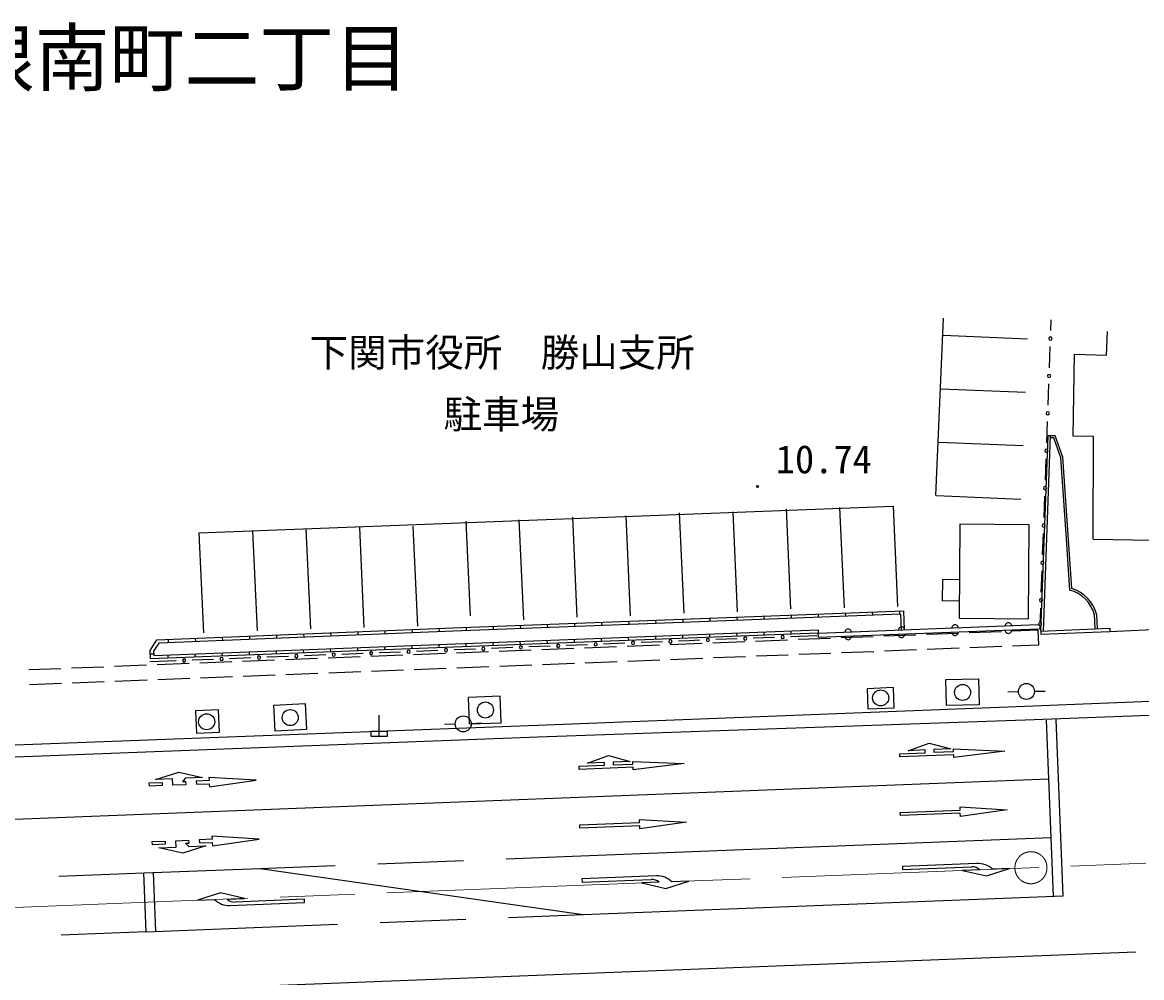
# Model space of a CAD drawing. Units: millimetres at full size, sheet at 1:1000; details may follow other scales. Extents: x 40000 to 680000, y 20000 to 380000.
# Drawn here: x 121108 to 173432, y 275772 to 320460 of the extents above; entities that cross this region are included whole.
import ezdxf
from ezdxf.enums import TextEntityAlignment as Align

# ---------------------------------------------------------------- set-up
doc = ezdxf.new("R2010")
doc.units = ezdxf.units.MM
doc.header["$LTSCALE"] = 1000
doc.linetypes.add('CHAIN', pattern=[18.5, 12, -1.5, 3.5, -1.5])
for name, color, linetype, lineweight in [('M-BGD', 7, 'Continuous', 25), ('M-BMK', 2, 'CHAIN', 13), ('M-STR-STRC', 7, 'Continuous', 25)]:
    doc.layers.add(name, color=color, linetype=linetype, lineweight=lineweight)
doc.styles.add('ＭＳ ゴシック', font='')
doc.styles.get('ＭＳ ゴシック').set_extended_font_data('MS Gothic')

msp = doc.modelspace()

# ---------------------------------------------------------------- linework, layer by layer
at = {"layer": 'M-BGD'}
for p, q in [((163807, 298328), (164164, 306622)), ((169183, 306043), (169200, 306542)), ((164157, 305820), (168100, 305655)), ((171794, 304889), (171830, 305997)), ((169120, 304294), (169156, 305293)), ((170235, 301105), (170295, 304938)), ((170295, 304938), (171794, 304889)), ((169057, 302545), (169093, 303544)), ((164054, 303322), (167997, 303157)), ((168994, 300796), (169030, 301795)), ((168728, 291982), (169056, 301123)), ((168848, 291987), (169176, 301121)), ((169395, 301118), (169056, 301123)), ((169753, 300116), (169395, 301118)), ((171187, 301090), (170235, 301105)), ((171165, 296288), (171187, 301090)), ((163952, 300824), (167894, 300659)), ((168931, 299047), (168967, 300046)), ((170174, 293980), (169753, 300116)), ((163849, 298326), (167791, 298161)), ((168887, 297798), (168904, 298298)), ((129380, 296584), (161822, 297827)), ((159537, 293079), (159327, 297761)), ((162037, 293141), (161826, 297824)), ((168869, 297298), (168887, 297798)), ((147045, 292634), (146834, 297316)), ((149545, 292696), (149334, 297379)), ((152041, 292825), (151831, 297508)), ((154541, 292888), (154330, 297570)), ((157038, 293017), (156827, 297699)), ((134591, 292090), (134380, 296773)), ((137090, 292153), (136880, 296835)), ((139590, 292215), (139379, 296897)), ((141838, 297125), (142037, 292697)), ((144548, 292505), (144338, 297187)), ((164941, 296983), (164904, 292583)), ((168181, 296956), (164941, 296983)), ((168144, 292556), (168181, 296956)), ((129590, 291901), (129380, 296584)), ((132093, 291995), (131882, 296677)), ((168806, 295549), (168842, 296549)), ((170079, 293905), (169915, 296296)), ((171165, 296288), (173949, 296244)), ((168743, 293800), (168779, 294800)), ((164119, 294393), (164111, 293393)), ((164919, 294383), (164119, 294393)), ((164911, 293383), (164111, 293393)), ((168698, 292551), (168716, 293051)), ((141245, 292133), (162301, 292928)), ((162157, 292772), (150719, 292340)), ((151980, 292538), (151985, 292388)), ((153246, 292586), (153252, 292436)), ((154512, 292634), (154518, 292484)), ((155778, 292681), (155784, 292531)), ((157045, 292729), (157050, 292579)), ((158311, 292777), (158316, 292627)), ((159577, 292825), (159583, 292675)), ((160843, 292873), (160849, 292723)), ((162110, 292920), (162115, 292770)), ((162157, 292774), (162188, 292029)), ((162301, 292928), (162338, 292035)), ((164904, 292583), (168144, 292556)), ((168693, 292413), (168698, 292551)), ((171257, 292091), (171228, 292767)), ((171328, 292771), (171357, 292095)), ((127246, 290835), (158311, 292044)), ((127401, 291568), (141245, 292133)), ((141251, 291983), (127485, 291422)), ((138051, 292003), (138057, 291853)), ((139317, 292054), (139324, 291904)), ((140584, 292106), (140590, 291956)), ((150719, 292340), (141251, 291983)), ((141850, 292156), (141855, 292006)), ((143116, 292203), (143122, 292053)), ((144382, 292251), (144388, 292101)), ((145648, 292299), (145654, 292149)), ((146915, 292347), (146920, 292197)), ((148181, 292395), (148187, 292245)), ((149447, 292442), (149453, 292292)), ((150713, 292490), (150719, 292340)), ((157051, 291845), (157045, 291995)), ((158311, 292044), (158317, 291894)), ((168597, 292281), (158314, 291877)), ((168605, 292081), (158322, 291677)), ((165376, 291913), (166875, 291972)), ((167375, 291992), (168595, 292040)), ((168623, 291340), (168595, 292040)), ((168681, 292068), (168686, 292206)), ((168720, 291982), (171940, 292120)), ((168720, 291982), (168726, 291832)), ((168726, 291832), (171947, 291970)), ((171940, 292120), (171947, 291970)), ((171947, 291970), (175780, 292146)), ((127088, 291080), (127401, 291568)), ((158317, 291894), (127100, 290679)), ((127923, 291590), (127929, 291440)), ((129189, 291641), (129195, 291491)), ((130455, 291693), (130461, 291543)), ((131721, 291745), (131727, 291595)), ((132987, 291796), (132993, 291646)), ((134253, 291848), (134259, 291698)), ((135519, 291899), (135525, 291749)), ((136785, 291951), (136791, 291801)), ((143123, 291303), (143117, 291453)), ((144389, 291352), (144383, 291502)), ((145655, 291401), (145649, 291551)), ((146921, 291451), (146916, 291600)), ((148188, 291500), (148182, 291650)), ((149454, 291549), (149448, 291699)), ((151029, 291485), (150030, 291446)), ((150720, 291598), (150714, 291748)), ((152278, 291534), (151778, 291514)), ((151986, 291648), (151980, 291798)), ((152777, 291553), (152278, 291534)), ((153252, 291697), (153247, 291847)), ((153386, 291441), (154884, 291500)), ((154526, 291622), (153527, 291583)), ((154519, 291746), (154513, 291896)), ((155775, 291671), (155275, 291651)), ((155384, 291519), (156883, 291578)), ((156275, 291691), (155775, 291671)), ((155785, 291796), (155779, 291945)), ((158256, 291768), (157024, 291720)), ((157382, 291598), (158881, 291657)), ((158322, 291684), (158317, 291894)), ((159381, 291677), (160880, 291736)), ((161379, 291756), (162878, 291815)), ((163378, 291834), (164877, 291893)), ((127100, 290679), (127088, 291080)), ((127485, 291422), (127239, 291038)), ((127239, 291038), (127246, 290835)), ((130461, 290810), (130455, 290960)), ((131727, 290859), (131721, 291009)), ((132993, 290908), (132988, 291058)), ((134260, 290958), (134254, 291108)), ((135526, 291007), (135520, 291157)), ((137040, 290936), (136040, 290896)), ((136792, 291056), (136786, 291206)), ((138788, 291004), (137789, 290965)), ((138058, 291106), (138052, 291255)), ((139324, 291155), (139319, 291305)), ((139396, 290890), (140895, 290949)), ((140537, 291073), (139538, 291034)), ((140591, 291204), (140585, 291354)), ((142285, 291142), (141286, 291102)), ((141395, 290968), (142894, 291027)), ((141857, 291253), (141851, 291403)), ((144034, 291210), (143035, 291171)), ((143393, 291047), (144892, 291106)), ((145783, 291279), (144784, 291240)), ((145392, 291126), (146891, 291185)), ((147531, 291347), (146532, 291308)), ((147390, 291204), (148889, 291264)), ((149280, 291416), (148281, 291377)), ((149389, 291283), (150888, 291342)), ((151387, 291362), (152886, 291421)), ((157410, 290899), (158909, 290958)), ((159408, 290977), (160907, 291036)), ((161407, 291056), (162906, 291115)), ((163405, 291135), (164904, 291194)), ((165404, 291214), (166903, 291273)), ((167402, 291292), (168623, 291340)), ((128296, 290592), (127064, 290544)), ((127093, 290915), (127243, 290920)), ((127406, 290417), (128905, 290476)), ((127929, 290711), (127923, 290861)), ((129545, 290641), (129046, 290622)), ((129195, 290761), (129189, 290910)), ((129404, 290496), (130903, 290555)), ((130045, 290661), (129545, 290641)), ((131794, 290730), (130794, 290690)), ((131403, 290575), (132901, 290634)), ((133043, 290779), (132543, 290759)), ((133542, 290798), (133043, 290779)), ((133401, 290653), (134900, 290712)), ((135291, 290867), (134292, 290828)), ((135400, 290732), (136898, 290791)), ((137398, 290811), (138897, 290870)), ((143421, 290348), (144920, 290407)), ((145419, 290426), (146918, 290485)), ((147418, 290505), (148917, 290564)), ((149416, 290584), (150915, 290643)), ((151415, 290662), (152914, 290722)), ((153413, 290741), (154912, 290800)), ((155412, 290820), (156910, 290879)), ((121410, 290181), (122909, 290240)), ((123409, 290260), (124908, 290319)), ((125407, 290338), (126906, 290398)), ((131430, 289875), (132929, 289934)), ((133429, 289954), (134927, 290013)), ((135427, 290033), (136926, 290092)), ((137426, 290111), (138924, 290170)), ((139424, 290190), (140923, 290249)), ((141422, 290269), (142921, 290328)), ((121438, 289482), (122937, 289541)), ((123436, 289560), (124935, 289619)), ((125435, 289639), (126934, 289698)), ((127433, 289718), (128932, 289777)), ((129432, 289796), (130931, 289856)), ((164280, 289715), (165803, 289753)), ((164310, 288496), (164280, 289715)), ((165803, 289753), (165833, 288533)), ((143444, 288936), (141971, 288879)), ((142018, 287640), (141971, 288879)), ((143491, 287696), (143444, 288936)), ((161827, 289340), (160598, 289285)), ((160598, 289285), (160640, 288344)), ((161869, 288399), (161827, 289340)), ((167673, 289145), (167173, 289126)), ((168422, 289167), (168922, 289177)), ((132867, 288524), (134335, 288593)), ((132924, 287303), (132867, 288524)), ((134335, 288593), (134392, 287372)), ((167968, 288463), (145183, 287573)), ((160640, 288344), (161869, 288399)), ((165833, 288533), (164310, 288496)), ((176531, 288792), (167968, 288463)), ((130279, 288299), (129200, 288253)), ((129200, 288253), (129244, 287204)), ((130324, 287250), (130279, 288299)), ((137782, 287045), (137784, 288043)), ((145183, 287573), (102480, 285945)), ((134392, 287372), (132924, 287303)), ((137407, 287046), (137408, 287296)), ((137408, 287296), (138158, 287295)), ((138158, 287295), (138157, 287045)), ((141343, 287630), (140843, 287615)), ((142018, 287640), (143491, 287696)), ((142092, 287665), (142591, 287697)), ((129244, 287204), (130324, 287250)), ((138157, 287045), (137407, 287046))]:
    msp.add_line(p, q, dxfattribs=at)
msp.add_lwpolyline([(169915, 296295), (169654, 300095), (169324, 301019), (169172, 301021)], dxfattribs=at)
for centre, radius in [((155477, 298750), 50), ((155477, 298750), 43.7), ((155477, 298750), 37.5), ((155477, 298750), 31.2), ((155477, 298750), 25), ((155477, 298750), 18.8), ((155477, 298750), 12.5), ((155477, 298750), 6.2), ((165061, 289113), 375), ((168048, 289159), 373), ((161232, 288856), 375), ((133631, 287935), 375), ((142754, 288292), 375), ((129723, 287743), 375), ((141717, 287641), 373)]:
    msp.add_circle(centre, radius, dxfattribs=at)
for centre, radius, start, end in [((169169, 305668), 75, 359.8852, 179.8852), ((169169, 305668), 75, 179.8852, 359.8852), ((169106, 303919), 75, 359.8852, 179.8852), ((169106, 303919), 75, 179.8852, 359.8852), ((169044, 302170), 75, 359.8852, 179.8852), ((169044, 302170), 75, 179.8852, 359.8852), ((168981, 300421), 75, 359.8852, 179.8852), ((168981, 300421), 75, 179.8852, 359.8852), ((168918, 298672), 75, 359.8852, 179.8852), ((168918, 298672), 75, 179.8852, 359.8852), ((168855, 296923), 75, 359.8852, 179.8852), ((168855, 296923), 75, 179.8852, 359.8852), ((168792, 295175), 75, 359.8852, 179.8852), ((168792, 295175), 75, 179.8852, 359.8852), ((169609, 292285), 1687, 15.8107, 73.8427), ((169609, 292285), 1787, 15.8101, 71.5844), ((168730, 293426), 75, 359.8852, 179.8852), ((168730, 293426), 75, 179.8852, 359.8852), ((159712, 291932), 150, 2.2521, 182.2521), ((162211, 292030), 150, 2.2521, 182.2521), ((164710, 292128), 150, 2.2521, 182.2521), ((167201, 292026), 150, 182.2834, 2.2834), ((167207, 292226), 150, 2.2521, 182.2521), ((168689, 292310), 75, 359.8852, 179.8852), ((168689, 292310), 75, 179.8852, 359.8852), ((149655, 291431), 75, 359.8852, 179.8852), ((151403, 291499), 75, 359.8852, 179.8852), ((151403, 291499), 75, 179.8852, 359.8852), ((153152, 291568), 75, 359.8852, 179.8852), ((153152, 291568), 75, 179.8852, 359.8852), ((154901, 291637), 75, 359.8852, 179.8852), ((154901, 291637), 75, 179.8852, 359.8852), ((156649, 291705), 75, 359.8852, 179.8852), ((156649, 291705), 75, 179.8852, 359.8852), ((159708, 291732), 150, 182.2834, 2.2834), ((162206, 291830), 150, 182.2834, 2.2834), ((164705, 291928), 150, 182.2834, 2.2834), ((135666, 290882), 75, 359.8852, 179.8852), ((137414, 290950), 75, 359.8852, 179.8852), ((137414, 290950), 75, 179.8852, 359.8852), ((139163, 291019), 75, 359.8852, 179.8852), ((139163, 291019), 75, 179.8852, 359.8852), ((140912, 291088), 75, 359.8852, 179.8852), ((140912, 291088), 75, 179.8852, 359.8852), ((142660, 291156), 75, 359.8852, 179.8852), ((142660, 291156), 75, 179.8852, 359.8852), ((144409, 291225), 75, 359.8852, 179.8852), ((144409, 291225), 75, 179.8852, 359.8852), ((146158, 291294), 75, 359.8852, 179.8852), ((146158, 291294), 75, 179.8852, 359.8852), ((147906, 291362), 75, 359.8852, 179.8852), ((147906, 291362), 75, 179.8852, 359.8852), ((149655, 291431), 75, 179.8852, 359.8852), ((128671, 290607), 75, 359.8852, 179.8852), ((128671, 290607), 75, 179.8852, 359.8852), ((130420, 290676), 75, 359.8852, 179.8852), ((130420, 290676), 75, 179.8852, 359.8852), ((132168, 290744), 75, 359.8852, 179.8852), ((132168, 290744), 75, 179.8852, 359.8852), ((133917, 290813), 75, 359.8852, 179.8852), ((133917, 290813), 75, 179.8852, 359.8852), ((135666, 290882), 75, 179.8852, 359.8852)]:
    msp.add_arc(centre, radius, start, end, dxfattribs=at)
at = {"layer": 'M-BMK'}
msp.add_line((82691, 277570), (182482, 281469), dxfattribs=at)
msp.add_circle((168258, 280914), 750, dxfattribs=at)
at = {"layer": 'M-STR-STRC'}
for p, q in [((167993, 287814), (145205, 287023)), ((176555, 288142), (167993, 287814)), ((169311, 279579), (168989, 287822)), ((169760, 279596), (169438, 287840)), ((145204, 287023), (102501, 285395)), ((127334, 285041), (128421, 285385)), ((128421, 285385), (129532, 285128)), ((82530, 281692), (169096, 285074)), ((127040, 284879), (127640, 284903)), ((127046, 284730), (127040, 284879)), ((127646, 284753), (127046, 284730)), ((128133, 285073), (127334, 285041)), ((127640, 284903), (127646, 284753)), ((128145, 284773), (128133, 285073)), ((128745, 284797), (128145, 284773)), ((128589, 284941), (128739, 284947)), ((129532, 285128), (128733, 285097)), ((128739, 284947), (128745, 284797)), ((129838, 284991), (129239, 284967)), ((129239, 284967), (129245, 284817)), ((129245, 284817), (129844, 284841)), ((129832, 285140), (129838, 284991)), ((132039, 285003), (129832, 285140)), ((129844, 284841), (129850, 284691)), ((129850, 284691), (132039, 285003)), ((127179, 282136), (127778, 282159)), ((127185, 281986), (127179, 282136)), ((127778, 282159), (127784, 282009)), ((128278, 282179), (128877, 282202)), ((128290, 281879), (128278, 282179)), ((128883, 282052), (128733, 282046)), ((128877, 282202), (128883, 282052)), ((129977, 282245), (129377, 282222)), ((129377, 282222), (129383, 282072)), ((129383, 282072), (129982, 282095)), ((129971, 282395), (129977, 282245)), ((132178, 282256), (129971, 282395)), ((129982, 282095), (129988, 281945)), ((129988, 281945), (132178, 282256)), ((147220, 281468), (169203, 282327)), ((127784, 282009), (127185, 281986)), ((127490, 281848), (128290, 281879)), ((128601, 281591), (127490, 281848)), ((129688, 281934), (128601, 281591)), ((128889, 281902), (129688, 281934)), ((132231, 280882), (135729, 281019)), ((137727, 281097), (141724, 281253)), ((143723, 281331), (147220, 281468)), ((122817, 280514), (126786, 280669)), ((126786, 280669), (132231, 280882)), ((126893, 277921), (126786, 280669)), ((127343, 277939), (127235, 280687)), ((132231, 280882), (147327, 278720)), ((147327, 278720), (169760, 279596)), ((137835, 278349), (141832, 278505)), ((143830, 278583), (147327, 278720)), ((126893, 277921), (122924, 277766)), ((126893, 277921), (132339, 278134)), ((132339, 278134), (135836, 278271)), ((82852, 273449), (173166, 276977))]:
    msp.add_line(p, q, dxfattribs=at)
for points in [[(162134, 286098), (162128, 286248), (163317, 286296), (163313, 286421), (162513, 286389), (163500, 286747), (164511, 286469), (163712, 286437), (163717, 286312), (164641, 286349), (164636, 286474), (167042, 286370), (164652, 286074), (164647, 286199)], [(147145, 285513), (147139, 285663), (148329, 285710), (148324, 285835), (147525, 285803), (148511, 286161), (149523, 285883), (148724, 285851), (148728, 285727), (149652, 285764), (149647, 285888), (152053, 285785), (149663, 285489), (149658, 285614)], [(162158, 283352), (162152, 283502), (164950, 283611), (164944, 283761), (167151, 283622), (164962, 283312), (164956, 283462)], [(147169, 282767), (147163, 282917), (149961, 283026), (149955, 283176), (152163, 283037), (149973, 282726), (149967, 282876)]]:
    msp.add_lwpolyline(points, close=True, dxfattribs=at)
for points in [[(165735, 281115), (162252, 280978), (162258, 280828), (165499, 280955)], [(150747, 280529), (147264, 280392), (147270, 280242), (150510, 280370)], [(165861, 280820), (165062, 280788), (166173, 280532), (167260, 280875), (166461, 280843)], [(150873, 280234), (150073, 280203), (151184, 279946), (152272, 280289), (151472, 280258)], [(130687, 279446), (131486, 279477), (130375, 279734), (129288, 279391), (130087, 279422)], [(130812, 279150), (134296, 279286), (134290, 279436), (131049, 279310)]]:
    msp.add_lwpolyline(points, dxfattribs=at)
for centre, radius, start, end in [((127931, 285694), 1000, 311.1835, 323.3607), ((128136, 281244), 1000, 41.1488, 53.326), ((165775, 280116), 1000, 46.678, 92.251), ((150786, 279530), 1000, 46.678, 92.251), ((165518, 280456), 500, 46.678, 92.251), ((150530, 279870), 500, 46.678, 92.251), ((130773, 280150), 1000, 226.6644, 272.2374), ((131030, 279809), 500, 226.6644, 272.2374)]:
    msp.add_arc(centre, radius, start, end, dxfattribs=at)

# ---------------------------------------------------------------- texts
at = {"layer": 'M-BGD', "style": 'ＭＳ ゴシック'}
for s, height, p in [('秋根南町二丁目', 2566, (126934, 318803)), ('下関市役所\u3000勝山支所', 1320, (143540, 305015)), ('駐車場', 1320, (143500, 302125))]:
    msp.add_text(s, height=height, dxfattribs=at).set_placement(p, align=Align.MIDDLE_CENTER)
msp.add_text('10.74', height=1320, dxfattribs=at).set_placement((156330, 298969), align=Align.BOTTOM_LEFT)

doc.saveas('drawing.dxf')
